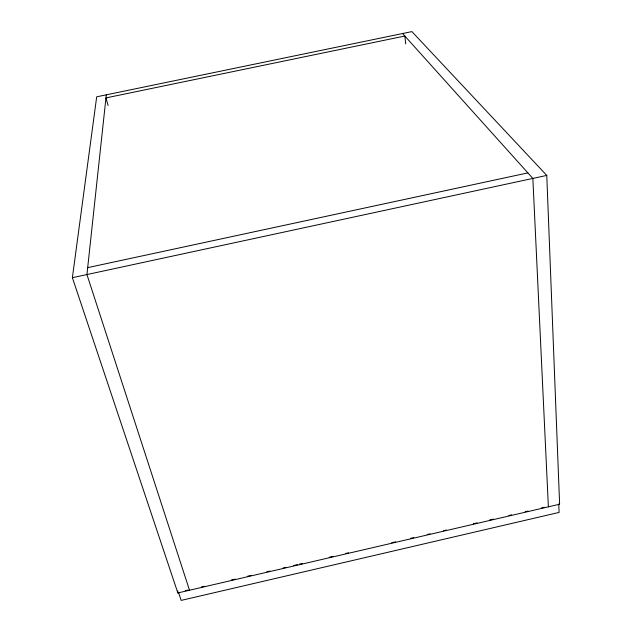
<?xml version="1.0" encoding="UTF-8"?>
<svg xmlns="http://www.w3.org/2000/svg" width="632" height="632" viewBox="0 0 632 632"><rect width="100%" height="100%" fill="white"/><g stroke="black" fill="none" stroke-linecap="round" stroke-linejoin="round"><path stroke-width="0.95" d="M106.295 94.824L86.939 274.557L189.513 590.233M72.38 277.693L96.696 96.814L411.906 31.6L546.767 175.42L559.62 504.225L177.845 592.942L72.38 277.693L546.767 175.42M185.2 590.73L188.075 590.059M201.521 586.938L204.405 586.267M231.296 580.018L235.136 579.125M247.618 576.226L251.457 575.333M266.822 571.763L269.706 571.091M283.152 567.971L286.027 567.299M293.714 565.514L297.553 564.621M299.473 564.178L302.357 563.507M329.24 557.258L333.088 556.365M345.57 553.466L348.453 552.795M391.666 542.754L395.506 541.861M410.871 538.29L413.755 537.619M427.192 534.498L430.076 533.827M443.522 530.706L446.405 530.035M473.289 523.786L477.128 522.893M489.618 519.994L493.458 519.101M508.823 515.53L511.699 514.859M525.145 511.738L528.028 511.067M541.474 507.946L544.35 507.275M87.682 267.644L527.886 172.892M402.592 33.528L532.855 178.422L548.379 506.832M178.477 592.295L181.186 600.4L559.099 512.418L558.759 503.925M108.104 105.489L105.963 97.905L404.843 36.024L405.72 43.861M177.766 590.975L177.845 592.942"/></g></svg>
